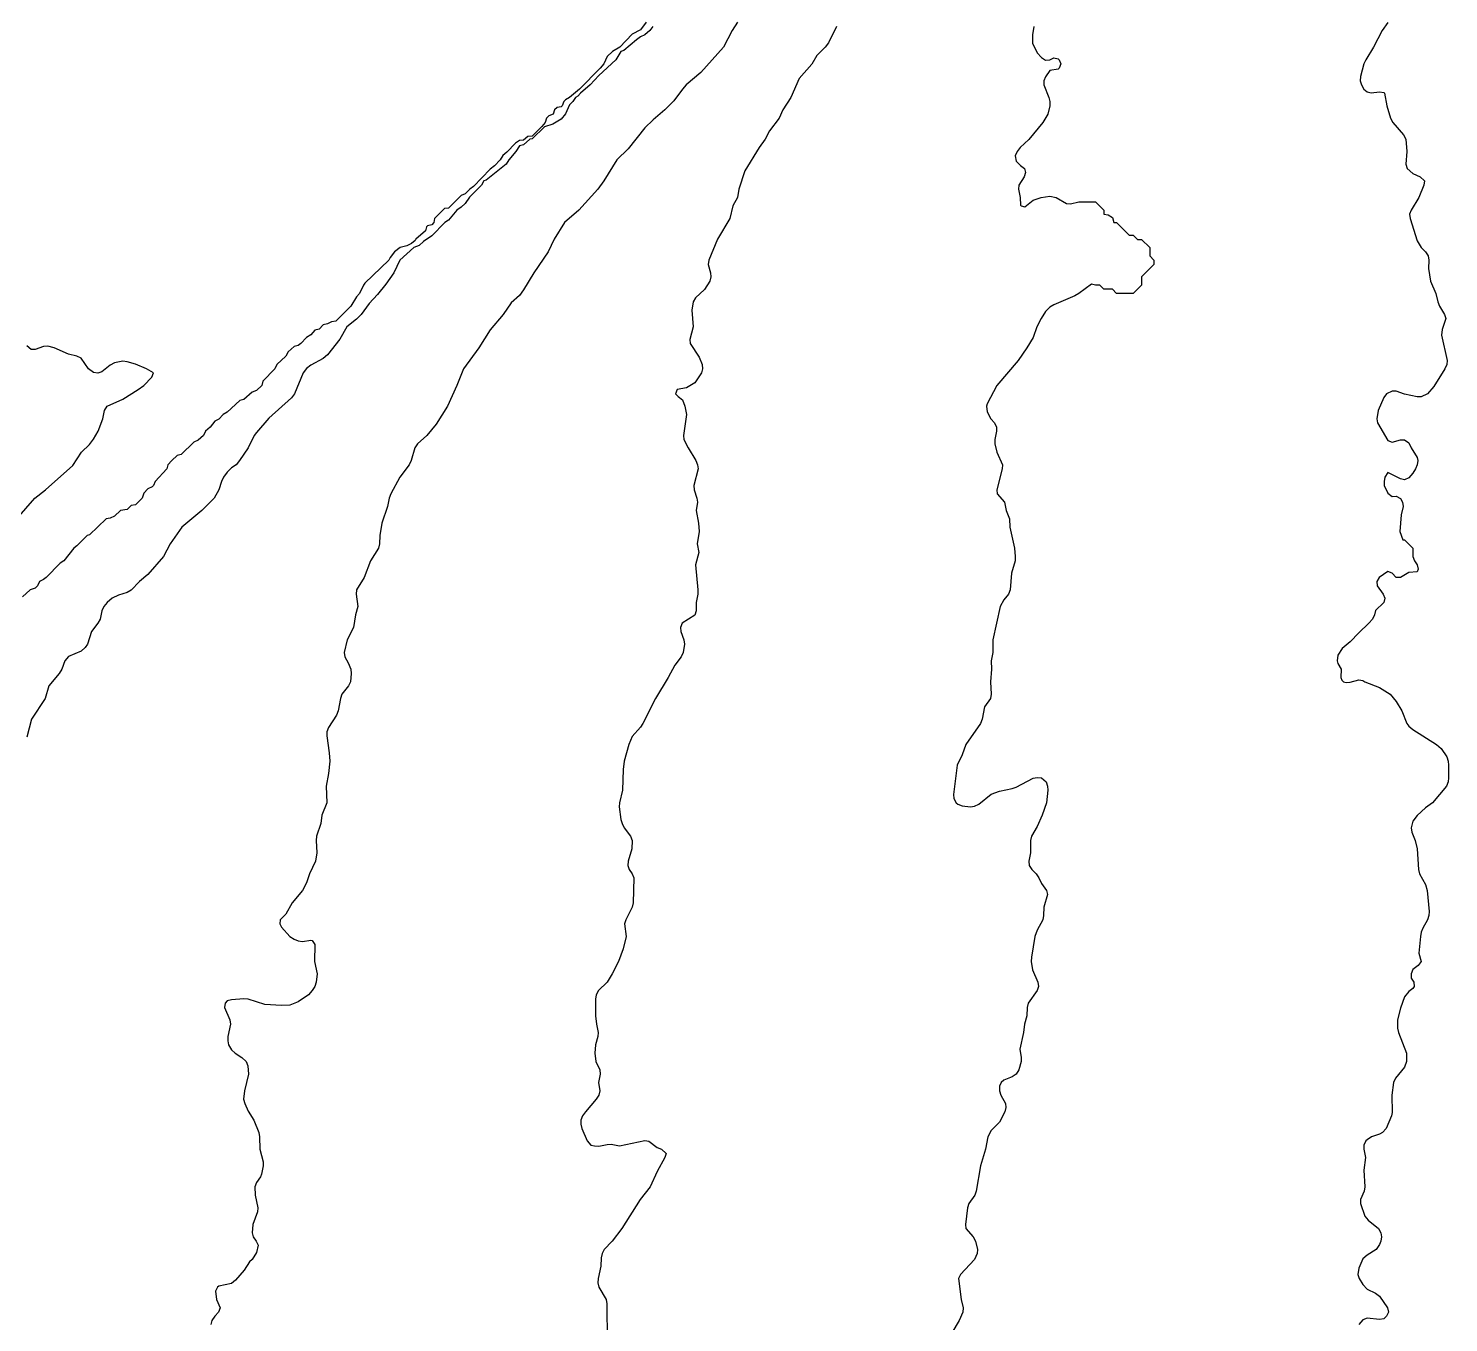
# Model space of a CAD drawing. Header units: metres. Extents: x 1651473 to 1651602, y 8211833 to 8211967.
# Drawn here: x 1651537.73 to 1651562.77, y 8211921.35 to 8211944.18 of the extents above; entities that cross this region are included whole.
import ezdxf

# ---------------------------------------------------------------- set-up
doc = ezdxf.new("R2010")
doc.units = ezdxf.units.M
doc.header["$MEASUREMENT"] = 0
doc.layers.add('Contour_Line_Minor', color=7, linetype='Continuous')

msp = doc.modelspace()

# ---------------------------------------------------------------- linework, layer by layer
at = {"layer": 'Contour_Line_Minor', "color": 36, "true_color": 0x804000}
for points in [[(1651548.622, 8211944.285, 154.5), (1651548.525, 8211944.152, 154.5), (1651548.377, 8211944.075, 154.5), (1651548.161, 8211943.843, 154.5), (1651548.032, 8211943.77, 154.5), (1651547.936, 8211943.678, 154.5), (1651547.878, 8211943.549, 154.5), (1651547.81, 8211943.475, 154.5), (1651547.448, 8211943.107, 154.5), (1651547.273, 8211942.957, 154.5), (1651547.2, 8211942.915, 154.5), (1651547.173, 8211942.886, 154.5), (1651547.145, 8211942.813, 154.5), (1651547.126, 8211942.795, 154.5), (1651547.052, 8211942.783, 154.5), (1651547.01, 8211942.739, 154.5), (1651546.986, 8211942.665, 154.5), (1651546.905, 8211942.633, 154.5), (1651546.868, 8211942.592, 154.5), (1651546.841, 8211942.518, 154.5), (1651546.785, 8211942.445, 154.5), (1651546.611, 8211942.277, 154.5), (1651546.537, 8211942.272, 154.5), (1651546.463, 8211942.204, 154.5), (1651546.39, 8211942.202, 154.5), (1651546.321, 8211942.15, 154.5), (1651546.169, 8211941.993, 154.5), (1651546.095, 8211941.937, 154.5), (1651546.047, 8211941.856, 154.5), (1651545.948, 8211941.752, 154.5), (1651545.875, 8211941.693, 154.5), (1651545.58, 8211941.388, 154.5), (1651545.513, 8211941.34, 154.5), (1651545.433, 8211941.257, 154.5), (1651545.359, 8211941.231, 154.5), (1651545.139, 8211941.007, 154.5), (1651545.065, 8211940.999, 154.5), (1651544.89, 8211940.825, 154.5), (1651544.879, 8211940.752, 154.5), (1651544.844, 8211940.715, 154.5), (1651544.77, 8211940.695, 154.5), (1651544.752, 8211940.678, 154.5), (1651544.73, 8211940.604, 154.5), (1651544.562, 8211940.457, 154.5), (1651544.55, 8211940.434, 154.5), (1651544.488, 8211940.384, 154.5), (1651544.402, 8211940.341, 154.5), (1651544.286, 8211940.31, 154.5), (1651544.186, 8211940.236, 154.5), (1651544.108, 8211940.137, 154.5), (1651544.086, 8211940.089, 154.5), (1651543.666, 8211939.683, 154.5), (1651543.637, 8211939.647, 154.5), (1651543.57, 8211939.5, 154.5), (1651543.519, 8211939.443, 154.5), (1651543.419, 8211939.279, 154.5), (1651543.151, 8211939.016, 154.5), (1651543.077, 8211939.002, 154.5), (1651543.004, 8211938.967, 154.5), (1651542.93, 8211938.949, 154.5), (1651542.857, 8211938.875, 154.5), (1651542.783, 8211938.854, 154.5), (1651542.709, 8211938.773, 154.5), (1651542.636, 8211938.724, 154.5), (1651542.536, 8211938.617, 154.5), (1651542.489, 8211938.582, 154.5), (1651542.415, 8211938.569, 154.5), (1651542.313, 8211938.47, 154.5), (1651542.268, 8211938.396, 154.5), (1651542.111, 8211938.249, 154.5), (1651542.075, 8211938.175, 154.5), (1651541.863, 8211937.954, 154.5), (1651541.849, 8211937.881, 154.5), (1651541.753, 8211937.788, 154.5), (1651541.679, 8211937.759, 154.5), (1651541.532, 8211937.634, 154.5), (1651541.458, 8211937.613, 154.5), (1651541.237, 8211937.41, 154.5), (1651541.168, 8211937.366, 154.5), (1651541.09, 8211937.286, 154.5), (1651541.016, 8211937.247, 154.5), (1651540.938, 8211937.145, 154.5), (1651540.854, 8211937.071, 154.5), (1651540.818, 8211936.998, 154.5), (1651540.722, 8211936.913, 154.5), (1651540.648, 8211936.881, 154.5), (1651540.428, 8211936.661, 154.5), (1651540.354, 8211936.646, 154.5), (1651540.263, 8211936.556, 154.5), (1651540.192, 8211936.482, 154.5), (1651540.171, 8211936.409, 154.5), (1651539.968, 8211936.188, 154.5), (1651539.936, 8211936.114, 154.5), (1651539.912, 8211936.09, 154.5), (1651539.839, 8211936.057, 154.5), (1651539.765, 8211935.982, 154.5), (1651539.735, 8211935.893, 154.5), (1651539.618, 8211935.774, 154.5), (1651539.544, 8211935.764, 154.5), (1651539.471, 8211935.692, 154.5), (1651539.356, 8211935.673, 154.5), (1651539.25, 8211935.572, 154.5), (1651539.176, 8211935.541, 154.5), (1651539.103, 8211935.527, 154.5), (1651538.808, 8211935.248, 154.5), (1651538.767, 8211935.231, 154.5), (1651538.587, 8211935.053, 154.5), (1651538.53, 8211935.01, 154.5), (1651538.357, 8211934.789, 154.5), (1651538.293, 8211934.743, 154.5), (1651538.044, 8211934.495, 154.5), (1651537.998, 8211934.457, 154.5), (1651537.925, 8211934.425, 154.5), (1651537.891, 8211934.348, 154.5), (1651537.851, 8211934.307, 154.5), (1651537.763, 8211934.274, 154.5), (1651537.63, 8211934.15, 154.5)], [(1651548.743, 8211944.211, 154), (1651548.687, 8211944.138, 154), (1651548.598, 8211944.06, 154), (1651548.525, 8211944.027, 154), (1651548.451, 8211943.972, 154), (1651548.23, 8211943.785, 154), (1651548.179, 8211943.77, 154), (1651548.088, 8211943.622, 154), (1651547.788, 8211943.344, 154), (1651547.634, 8211943.181, 154), (1651547.464, 8211943.033, 154), (1651547.42, 8211942.979, 154), (1651547.375, 8211942.96, 154), (1651547.331, 8211942.886, 154), (1651547.273, 8211942.831, 154), (1651547.2, 8211942.667, 154), (1651547.126, 8211942.573, 154), (1651546.979, 8211942.486, 154), (1651546.832, 8211942.438, 154), (1651546.611, 8211942.231, 154), (1651546.572, 8211942.224, 154), (1651546.463, 8211942.124, 154), (1651546.39, 8211942.103, 154), (1651546.327, 8211942.003, 154), (1651546.202, 8211941.856, 154), (1651546.155, 8211941.782, 154), (1651545.801, 8211941.501, 154), (1651545.76, 8211941.488, 154), (1651545.719, 8211941.414, 154), (1651545.507, 8211941.201, 154), (1651545.433, 8211941.089, 154), (1651545.359, 8211941.021, 154), (1651545.286, 8211940.973, 154), (1651545.139, 8211940.796, 154), (1651545.072, 8211940.752, 154), (1651544.844, 8211940.521, 154), (1651544.697, 8211940.416, 154), (1651544.623, 8211940.346, 154), (1651544.529, 8211940.31, 154), (1651544.281, 8211940.089, 154), (1651544.175, 8211939.868, 154), (1651544.034, 8211939.663, 154), (1651543.887, 8211939.481, 154), (1651543.74, 8211939.324, 154), (1651543.598, 8211939.132, 154), (1651543.519, 8211939.051, 154), (1651543.348, 8211938.911, 154), (1651543.225, 8211938.696, 154), (1651543.004, 8211938.422, 154), (1651542.93, 8211938.354, 154), (1651542.709, 8211938.235, 154), (1651542.636, 8211938.177, 154), (1651542.574, 8211938.102, 154), (1651542.422, 8211937.734, 154), (1651542.372, 8211937.66, 154), (1651541.973, 8211937.302, 154), (1651541.753, 8211937.05, 154), (1651541.713, 8211936.998, 154), (1651541.605, 8211936.781, 154), (1651541.455, 8211936.556, 154), (1651541.392, 8211936.482, 154), (1651541.311, 8211936.424, 154), (1651541.237, 8211936.351, 154), (1651541.171, 8211936.261, 154), (1651541.135, 8211936.188, 154), (1651541.088, 8211936.041, 154), (1651541.005, 8211935.893, 154), (1651540.789, 8211935.673, 154), (1651540.437, 8211935.378, 154), (1651540.23, 8211935.084, 154), (1651540.111, 8211934.863, 154), (1651539.839, 8211934.543, 154), (1651539.691, 8211934.423, 154), (1651539.544, 8211934.27, 154), (1651539.471, 8211934.23, 154), (1651539.323, 8211934.182, 154), (1651539.208, 8211934.127, 154), (1651539.121, 8211934.053, 154), (1651539.064, 8211933.98, 154), (1651539.027, 8211933.906, 154), (1651538.997, 8211933.759, 154), (1651538.958, 8211933.685, 154), (1651538.845, 8211933.538, 154), (1651538.773, 8211933.317, 154), (1651538.735, 8211933.257, 154), (1651538.661, 8211933.195, 154), (1651538.44, 8211933.097, 154), (1651538.375, 8211933.023, 154), (1651538.319, 8211932.875, 154), (1651538.277, 8211932.802, 154), (1651538.09, 8211932.581, 154), (1651538.028, 8211932.36, 154), (1651537.789, 8211931.992, 154), (1651537.704, 8211931.679, 154)], [(1651550.236, 8211944.285, 153.5), (1651550.139, 8211944.138, 153.5), (1651549.986, 8211943.843, 153.5), (1651549.588, 8211943.401, 153.5), (1651549.329, 8211943.181, 153.5), (1651549.262, 8211943.107, 153.5), (1651549.113, 8211942.901, 153.5), (1651548.952, 8211942.739, 153.5), (1651548.745, 8211942.566, 153.5), (1651548.598, 8211942.422, 153.5), (1651548.304, 8211942.055, 153.5), (1651548.109, 8211941.856, 153.5), (1651547.877, 8211941.488, 153.5), (1651547.769, 8211941.34, 153.5), (1651547.437, 8211940.972, 153.5), (1651547.181, 8211940.752, 153.5), (1651547.002, 8211940.457, 153.5), (1651546.896, 8211940.236, 153.5), (1651546.645, 8211939.868, 153.5), (1651546.463, 8211939.564, 153.5), (1651546.39, 8211939.466, 153.5), (1651546.243, 8211939.337, 153.5), (1651546.103, 8211939.132, 153.5), (1651545.875, 8211938.858, 153.5), (1651545.673, 8211938.543, 153.5), (1651545.403, 8211938.175, 153.5), (1651545.286, 8211937.878, 153.5), (1651545.122, 8211937.513, 153.5), (1651544.918, 8211937.195, 153.5), (1651544.755, 8211936.998, 153.5), (1651544.59, 8211936.85, 153.5), (1651544.545, 8211936.777, 153.5), (1651544.478, 8211936.556, 153.5), (1651544.443, 8211936.482, 153.5), (1651544.283, 8211936.261, 153.5), (1651544.121, 8211935.967, 153.5), (1651544.093, 8211935.893, 153.5), (1651544.065, 8211935.746, 153.5), (1651543.962, 8211935.452, 153.5), (1651543.925, 8211935.231, 153.5), (1651543.922, 8211935.084, 153.5), (1651543.905, 8211935.01, 153.5), (1651543.761, 8211934.789, 153.5), (1651543.651, 8211934.495, 153.5), (1651543.517, 8211934.274, 153.5), (1651543.508, 8211934.2, 153.5), (1651543.542, 8211933.98, 153.5), (1651543.5, 8211933.832, 153.5), (1651543.464, 8211933.612, 153.5), (1651543.352, 8211933.391, 153.5), (1651543.298, 8211933.17, 153.5), (1651543.311, 8211933.096, 153.5), (1651543.372, 8211932.987, 153.5), (1651543.414, 8211932.875, 153.5), (1651543.424, 8211932.802, 153.5), (1651543.409, 8211932.655, 153.5), (1651543.377, 8211932.581, 153.5), (1651543.256, 8211932.434, 153.5), (1651543.232, 8211932.36, 153.5), (1651543.196, 8211932.139, 153.5), (1651543.163, 8211932.066, 153.5), (1651543.02, 8211931.845, 153.5), (1651542.996, 8211931.771, 153.5), (1651542.991, 8211931.698, 153.5), (1651543.036, 8211931.403, 153.5), (1651543.045, 8211931.256, 153.5), (1651543.023, 8211931.035, 153.5), (1651542.98, 8211930.814, 153.5), (1651542.994, 8211930.52, 153.5), (1651542.906, 8211930.299, 153.5), (1651542.886, 8211930.152, 153.5), (1651542.814, 8211929.931, 153.5), (1651542.808, 8211929.857, 153.5), (1651542.819, 8211929.637, 153.5), (1651542.794, 8211929.489, 153.5), (1651542.689, 8211929.269, 153.5), (1651542.636, 8211929.109, 153.5), (1651542.566, 8211928.974, 153.5), (1651542.385, 8211928.753, 153.5), (1651542.268, 8211928.554, 153.5), (1651542.172, 8211928.459, 153.5), (1651542.163, 8211928.385, 153.5), (1651542.194, 8211928.324, 153.5), (1651542.341, 8211928.162, 153.5), (1651542.415, 8211928.115, 153.5), (1651542.489, 8211928.085, 153.5), (1651542.562, 8211928.075, 153.5), (1651542.709, 8211928.097, 153.5), (1651542.733, 8211928.091, 153.5), (1651542.783, 8211928.019, 153.5), (1651542.778, 8211927.723, 153.5), (1651542.82, 8211927.502, 153.5), (1651542.805, 8211927.355, 153.5), (1651542.779, 8211927.281, 153.5), (1651542.734, 8211927.208, 153.5), (1651542.669, 8211927.134, 153.5), (1651542.489, 8211927.012, 153.5), (1651542.341, 8211926.952, 153.5), (1651542.194, 8211926.944, 153.5), (1651541.9, 8211926.965, 153.5), (1651541.605, 8211927.057, 153.5), (1651541.532, 8211927.065, 153.5), (1651541.311, 8211927.046, 153.5), (1651541.237, 8211927.028, 153.5), (1651541.199, 8211926.987, 153.5), (1651541.19, 8211926.913, 153.5), (1651541.286, 8211926.692, 153.5), (1651541.294, 8211926.619, 153.5), (1651541.249, 8211926.398, 153.5), (1651541.246, 8211926.324, 153.5), (1651541.259, 8211926.251, 153.5), (1651541.311, 8211926.166, 153.5), (1651541.379, 8211926.103, 153.5), (1651541.496, 8211926.03, 153.5), (1651541.574, 8211925.956, 153.5), (1651541.603, 8211925.883, 153.5), (1651541.611, 8211925.735, 153.5), (1651541.54, 8211925.441, 153.5), (1651541.527, 8211925.294, 153.5), (1651541.546, 8211925.22, 153.5), (1651541.605, 8211925.081, 153.5), (1651541.709, 8211924.926, 153.5), (1651541.794, 8211924.705, 153.5), (1651541.807, 8211924.631, 153.5), (1651541.814, 8211924.41, 153.5), (1651541.868, 8211924.19, 153.5), (1651541.868, 8211924.116, 153.5), (1651541.843, 8211923.969, 153.5), (1651541.826, 8211923.923, 153.5), (1651541.755, 8211923.822, 153.5), (1651541.721, 8211923.748, 153.5), (1651541.727, 8211923.601, 153.5), (1651541.776, 8211923.38, 153.5), (1651541.768, 8211923.306, 153.5), (1651541.69, 8211923.085, 153.5), (1651541.678, 8211922.938, 153.5), (1651541.697, 8211922.865, 153.5), (1651541.748, 8211922.791, 153.5), (1651541.78, 8211922.717, 153.5), (1651541.753, 8211922.592, 153.5), (1651541.679, 8211922.468, 153.5), (1651541.63, 8211922.423, 153.5), (1651541.534, 8211922.276, 153.5), (1651541.384, 8211922.103, 153.5), (1651541.311, 8211922.046, 153.5), (1651541.09, 8211921.996, 153.5), (1651541.066, 8211921.981, 153.5), (1651541.03, 8211921.908, 153.5), (1651541.05, 8211921.761, 153.5), (1651541.114, 8211921.613, 153.5), (1651541.086, 8211921.54, 153.5), (1651541.016, 8211921.466, 153.5), (1651540.966, 8211921.392, 153.5), (1651540.947, 8211921.319, 153.5)], [(1651551.979, 8211944.211, 153), (1651551.837, 8211943.919, 153), (1651551.782, 8211943.843, 153), (1651551.632, 8211943.696, 153), (1651551.542, 8211943.544, 153), (1651551.322, 8211943.294, 153), (1651551.175, 8211942.96, 153), (1651551.032, 8211942.739, 153), (1651550.967, 8211942.592, 153), (1651550.797, 8211942.371, 153), (1651550.721, 8211942.224, 153), (1651550.616, 8211942.077, 153), (1651550.365, 8211941.664, 153), (1651550.256, 8211941.34, 153), (1651550.232, 8211941.193, 153), (1651550.153, 8211941.046, 153), (1651550.098, 8211940.825, 153), (1651549.882, 8211940.457, 153), (1651549.728, 8211940.089, 153), (1651549.714, 8211940.015, 153), (1651549.757, 8211939.868, 153), (1651549.765, 8211939.795, 153), (1651549.743, 8211939.721, 153), (1651549.651, 8211939.574, 153), (1651549.495, 8211939.427, 153), (1651549.454, 8211939.353, 153), (1651549.43, 8211939.206, 153), (1651549.453, 8211938.911, 153), (1651549.396, 8211938.691, 153), (1651549.398, 8211938.617, 153), (1651549.555, 8211938.379, 153), (1651549.608, 8211938.249, 153), (1651549.617, 8211938.175, 153), (1651549.597, 8211938.102, 153), (1651549.481, 8211937.928, 153), (1651549.334, 8211937.838, 153), (1651549.167, 8211937.807, 153), (1651549.138, 8211937.734, 153), (1651549.187, 8211937.682, 153), (1651549.261, 8211937.628, 153), (1651549.304, 8211937.513, 153), (1651549.336, 8211937.366, 153), (1651549.28, 8211936.998, 153), (1651549.289, 8211936.924, 153), (1651549.363, 8211936.777, 153), (1651549.499, 8211936.556, 153), (1651549.53, 8211936.482, 153), (1651549.538, 8211936.409, 153), (1651549.461, 8211936.114, 153), (1651549.467, 8211936.041, 153), (1651549.519, 8211935.893, 153), (1651549.527, 8211935.82, 153), (1651549.504, 8211935.673, 153), (1651549.547, 8211935.452, 153), (1651549.557, 8211935.305, 153), (1651549.523, 8211935.084, 153), (1651549.55, 8211934.936, 153), (1651549.494, 8211934.716, 153), (1651549.537, 8211934.274, 153), (1651549.534, 8211934.2, 153), (1651549.506, 8211934.053, 153), (1651549.504, 8211933.906, 153), (1651549.481, 8211933.828, 153), (1651549.259, 8211933.685, 153), (1651549.229, 8211933.612, 153), (1651549.235, 8211933.538, 153), (1651549.287, 8211933.391, 153), (1651549.297, 8211933.317, 153), (1651549.276, 8211933.17, 153), (1651549.238, 8211933.096, 153), (1651549.13, 8211932.949, 153), (1651549.011, 8211932.728, 153), (1651548.787, 8211932.36, 153), (1651548.564, 8211931.919, 153), (1651548.525, 8211931.855, 153), (1651548.377, 8211931.69, 153), (1651548.318, 8211931.55, 153), (1651548.237, 8211931.256, 153), (1651548.217, 8211931.109, 153), (1651548.205, 8211930.741, 153), (1651548.151, 8211930.52, 153), (1651548.146, 8211930.446, 153), (1651548.176, 8211930.226, 153), (1651548.201, 8211930.152, 153), (1651548.237, 8211930.078, 153), (1651548.345, 8211929.931, 153), (1651548.379, 8211929.857, 153), (1651548.372, 8211929.71, 153), (1651548.308, 8211929.489, 153), (1651548.299, 8211929.416, 153), (1651548.323, 8211929.342, 153), (1651548.379, 8211929.269, 153), (1651548.406, 8211929.195, 153), (1651548.395, 8211928.753, 153), (1651548.376, 8211928.68, 153), (1651548.266, 8211928.459, 153), (1651548.244, 8211928.385, 153), (1651548.269, 8211928.164, 153), (1651548.218, 8211927.944, 153), (1651548.138, 8211927.723, 153), (1651548.026, 8211927.502, 153), (1651547.936, 8211927.355, 153), (1651547.785, 8211927.208, 153), (1651547.744, 8211927.134, 153), (1651547.729, 8211927.06, 153), (1651547.73, 8211926.766, 153), (1651547.745, 8211926.619, 153), (1651547.778, 8211926.471, 153), (1651547.77, 8211926.398, 153), (1651547.729, 8211926.251, 153), (1651547.716, 8211926.103, 153), (1651547.737, 8211925.956, 153), (1651547.807, 8211925.809, 153), (1651547.814, 8211925.735, 153), (1651547.785, 8211925.588, 153), (1651547.805, 8211925.441, 153), (1651547.788, 8211925.367, 153), (1651547.741, 8211925.294, 153), (1651547.551, 8211925.073, 153), (1651547.499, 8211924.999, 153), (1651547.474, 8211924.926, 153), (1651547.473, 8211924.852, 153), (1651547.489, 8211924.778, 153), (1651547.582, 8211924.558, 153), (1651547.646, 8211924.484, 153), (1651547.715, 8211924.468, 153), (1651547.788, 8211924.467, 153), (1651547.936, 8211924.496, 153), (1651548.009, 8211924.499, 153), (1651548.156, 8211924.471, 153), (1651548.598, 8211924.565, 153), (1651548.672, 8211924.555, 153), (1651548.819, 8211924.444, 153), (1651548.893, 8211924.41, 153), (1651548.975, 8211924.337, 153), (1651548.953, 8211924.263, 153), (1651548.819, 8211924.019, 153), (1651548.691, 8211923.748, 153), (1651548.518, 8211923.527, 153), (1651548.196, 8211923.012, 153), (1651548.021, 8211922.791, 153), (1651547.883, 8211922.644, 153), (1651547.846, 8211922.57, 153), (1651547.831, 8211922.497, 153), (1651547.822, 8211922.349, 153), (1651547.777, 8211922.129, 153), (1651547.772, 8211922.055, 153), (1651547.791, 8211921.981, 153), (1651547.916, 8211921.761, 153), (1651547.929, 8211921.687, 153), (1651547.937, 8211921.024, 153)], [(1651555.457, 8211944.211, 152.5), (1651555.434, 8211944.064, 152.5), (1651555.436, 8211943.917, 152.5), (1651555.517, 8211943.745, 152.5), (1651555.591, 8211943.662, 152.5), (1651555.665, 8211943.615, 152.5), (1651555.738, 8211943.623, 152.5), (1651555.812, 8211943.658, 152.5), (1651555.885, 8211943.642, 152.5), (1651555.905, 8211943.622, 152.5), (1651555.935, 8211943.549, 152.5), (1651555.905, 8211943.475, 152.5), (1651555.885, 8211943.456, 152.5), (1651555.738, 8211943.436, 152.5), (1651555.665, 8211943.323, 152.5), (1651555.636, 8211943.254, 152.5), (1651555.634, 8211943.181, 152.5), (1651555.725, 8211942.96, 152.5), (1651555.739, 8211942.886, 152.5), (1651555.739, 8211942.813, 152.5), (1651555.702, 8211942.665, 152.5), (1651555.616, 8211942.518, 152.5), (1651555.37, 8211942.215, 152.5), (1651555.218, 8211942.077, 152.5), (1651555.162, 8211942.003, 152.5), (1651555.131, 8211941.929, 152.5), (1651555.149, 8211941.837, 152.5), (1651555.223, 8211941.76, 152.5), (1651555.295, 8211941.708, 152.5), (1651555.309, 8211941.635, 152.5), (1651555.29, 8211941.561, 152.5), (1651555.194, 8211941.414, 152.5), (1651555.186, 8211941.34, 152.5), (1651555.215, 8211941.193, 152.5), (1651555.223, 8211941.058, 152.5), (1651555.232, 8211941.046, 152.5), (1651555.297, 8211941.027, 152.5), (1651555.444, 8211941.146, 152.5), (1651555.586, 8211941.193, 152.5), (1651555.738, 8211941.219, 152.5), (1651555.849, 8211941.193, 152.5), (1651556.033, 8211941.087, 152.5), (1651556.106, 8211941.083, 152.5), (1651556.253, 8211941.12, 152.5), (1651556.548, 8211941.119, 152.5), (1651556.695, 8211940.972, 152.5), (1651556.695, 8211940.899, 152.5), (1651556.769, 8211940.887, 152.5), (1651556.842, 8211940.842, 152.5), (1651556.87, 8211940.752, 152.5), (1651556.916, 8211940.751, 152.5), (1651557.137, 8211940.529, 152.5), (1651557.21, 8211940.529, 152.5), (1651557.284, 8211940.455, 152.5), (1651557.358, 8211940.455, 152.5), (1651557.502, 8211940.31, 152.5), (1651557.502, 8211940.163, 152.5), (1651557.576, 8211940.089, 152.5), (1651557.575, 8211940.015, 152.5), (1651557.355, 8211939.795, 152.5), (1651557.354, 8211939.647, 152.5), (1651557.21, 8211939.503, 152.5), (1651556.916, 8211939.503, 152.5), (1651556.842, 8211939.575, 152.5), (1651556.695, 8211939.575, 152.5), (1651556.621, 8211939.648, 152.5), (1651556.548, 8211939.648, 152.5), (1651556.474, 8211939.668, 152.5), (1651556.253, 8211939.499, 152.5), (1651556.18, 8211939.458, 152.5), (1651555.812, 8211939.304, 152.5), (1651555.738, 8211939.261, 152.5), (1651555.665, 8211939.182, 152.5), (1651555.586, 8211939.059, 152.5), (1651555.512, 8211938.911, 152.5), (1651555.444, 8211938.724, 152.5), (1651555.337, 8211938.543, 152.5), (1651555.179, 8211938.322, 152.5), (1651554.807, 8211937.881, 152.5), (1651554.634, 8211937.558, 152.5), (1651554.624, 8211937.513, 152.5), (1651554.634, 8211937.417, 152.5), (1651554.702, 8211937.292, 152.5), (1651554.766, 8211937.218, 152.5), (1651554.798, 8211937.145, 152.5), (1651554.8, 8211937.071, 152.5), (1651554.772, 8211936.924, 152.5), (1651554.77, 8211936.85, 152.5), (1651554.804, 8211936.703, 152.5), (1651554.906, 8211936.482, 152.5), (1651554.9, 8211936.409, 152.5), (1651554.803, 8211936.041, 152.5), (1651554.812, 8211935.967, 152.5), (1651554.941, 8211935.82, 152.5), (1651554.968, 8211935.673, 152.5), (1651555.029, 8211935.525, 152.5), (1651555.035, 8211935.378, 152.5), (1651555.117, 8211935.01, 152.5), (1651555.131, 8211934.863, 152.5), (1651555.126, 8211934.789, 152.5), (1651555.063, 8211934.568, 152.5), (1651555.039, 8211934.274, 152.5), (1651555.014, 8211934.2, 152.5), (1651554.928, 8211934.1, 152.5), (1651554.863, 8211933.98, 152.5), (1651554.733, 8211933.391, 152.5), (1651554.735, 8211933.17, 152.5), (1651554.704, 8211933.023, 152.5), (1651554.714, 8211932.875, 152.5), (1651554.695, 8211932.655, 152.5), (1651554.707, 8211932.434, 152.5), (1651554.693, 8211932.36, 152.5), (1651554.587, 8211932.213, 152.5), (1651554.547, 8211931.992, 152.5), (1651554.517, 8211931.919, 152.5), (1651554.262, 8211931.55, 152.5), (1651554.192, 8211931.368, 152.5), (1651554.104, 8211931.182, 152.5), (1651554.039, 8211930.667, 152.5), (1651554.047, 8211930.594, 152.5), (1651554.091, 8211930.52, 152.5), (1651554.119, 8211930.497, 152.5), (1651554.192, 8211930.465, 152.5), (1651554.34, 8211930.448, 152.5), (1651554.413, 8211930.462, 152.5), (1651554.487, 8211930.493, 152.5), (1651554.708, 8211930.67, 152.5), (1651554.855, 8211930.726, 152.5), (1651555.076, 8211930.77, 152.5), (1651555.149, 8211930.795, 152.5), (1651555.444, 8211930.956, 152.5), (1651555.517, 8211930.969, 152.5), (1651555.591, 8211930.958, 152.5), (1651555.674, 8211930.888, 152.5), (1651555.698, 8211930.814, 152.5), (1651555.703, 8211930.741, 152.5), (1651555.684, 8211930.52, 152.5), (1651555.607, 8211930.299, 152.5), (1651555.517, 8211930.1, 152.5), (1651555.418, 8211929.931, 152.5), (1651555.399, 8211929.857, 152.5), (1651555.4, 8211929.637, 152.5), (1651555.37, 8211929.489, 152.5), (1651555.376, 8211929.416, 152.5), (1651555.42, 8211929.342, 152.5), (1651555.497, 8211929.269, 152.5), (1651555.545, 8211929.195, 152.5), (1651555.591, 8211929.098, 152.5), (1651555.681, 8211928.974, 152.5), (1651555.698, 8211928.901, 152.5), (1651555.634, 8211928.68, 152.5), (1651555.629, 8211928.533, 152.5), (1651555.614, 8211928.459, 152.5), (1651555.517, 8211928.275, 152.5), (1651555.475, 8211928.164, 152.5), (1651555.414, 8211927.796, 152.5), (1651555.409, 8211927.723, 152.5), (1651555.433, 8211927.576, 152.5), (1651555.527, 8211927.355, 152.5), (1651555.538, 8211927.281, 152.5), (1651555.514, 8211927.208, 152.5), (1651555.36, 8211926.987, 152.5), (1651555.343, 8211926.913, 152.5), (1651555.336, 8211926.766, 152.5), (1651555.295, 8211926.619, 152.5), (1651555.276, 8211926.471, 152.5), (1651555.211, 8211926.177, 152.5), (1651555.233, 8211926.03, 152.5), (1651555.232, 8211925.956, 152.5), (1651555.196, 8211925.809, 152.5), (1651555.149, 8211925.733, 152.5), (1651555.076, 8211925.685, 152.5), (1651554.928, 8211925.626, 152.5), (1651554.885, 8211925.588, 152.5), (1651554.855, 8211925.521, 152.5), (1651554.854, 8211925.441, 152.5), (1651554.879, 8211925.367, 152.5), (1651554.956, 8211925.22, 152.5), (1651554.966, 8211925.147, 152.5), (1651554.944, 8211925.073, 152.5), (1651554.855, 8211924.888, 152.5), (1651554.708, 8211924.741, 152.5), (1651554.648, 8211924.631, 152.5), (1651554.607, 8211924.41, 152.5), (1651554.519, 8211924.116, 152.5), (1651554.44, 8211923.674, 152.5), (1651554.415, 8211923.601, 152.5), (1651554.314, 8211923.454, 152.5), (1651554.289, 8211923.38, 152.5), (1651554.253, 8211923.085, 152.5), (1651554.261, 8211923.012, 152.5), (1651554.391, 8211922.865, 152.5), (1651554.431, 8211922.791, 152.5), (1651554.467, 8211922.644, 152.5), (1651554.458, 8211922.57, 152.5), (1651554.413, 8211922.468, 152.5), (1651554.163, 8211922.202, 152.5), (1651554.131, 8211922.129, 152.5), (1651554.175, 8211921.761, 152.5), (1651554.212, 8211921.613, 152.5), (1651554.205, 8211921.54, 152.5), (1651554.142, 8211921.392, 152.5), (1651554.015, 8211921.172, 152.5)], [(1651561.7, 8211944.283, 152), (1651561.598, 8211944.138, 152), (1651561.448, 8211943.843, 152), (1651561.312, 8211943.622, 152), (1651561.278, 8211943.549, 152), (1651561.218, 8211943.328, 152), (1651561.211, 8211943.254, 152), (1651561.233, 8211943.181, 152), (1651561.276, 8211943.107, 152), (1651561.332, 8211943.056, 152), (1651561.406, 8211943.039, 152), (1651561.553, 8211943.06, 152), (1651561.627, 8211943.047, 152), (1651561.642, 8211943.033, 152), (1651561.68, 8211942.813, 152), (1651561.748, 8211942.592, 152), (1651561.788, 8211942.518, 152), (1651561.976, 8211942.297, 152), (1651562.016, 8211942.224, 152), (1651562.037, 8211942.003, 152), (1651562.016, 8211941.782, 152), (1651562.042, 8211941.708, 152), (1651562.142, 8211941.615, 152), (1651562.27, 8211941.561, 152), (1651562.346, 8211941.488, 152), (1651562.334, 8211941.414, 152), (1651562.247, 8211941.193, 152), (1651562.108, 8211940.972, 152), (1651562.082, 8211940.899, 152), (1651562.094, 8211940.825, 152), (1651562.216, 8211940.43, 152), (1651562.287, 8211940.31, 152), (1651562.363, 8211940.237, 152), (1651562.409, 8211940.163, 152), (1651562.42, 8211940.089, 152), (1651562.416, 8211939.942, 152), (1651562.449, 8211939.721, 152), (1651562.544, 8211939.5, 152), (1651562.578, 8211939.353, 152), (1651562.608, 8211939.279, 152), (1651562.701, 8211939.132, 152), (1651562.72, 8211939.059, 152), (1651562.657, 8211938.867, 152), (1651562.646, 8211938.764, 152), (1651562.745, 8211938.322, 152), (1651562.738, 8211938.249, 152), (1651562.707, 8211938.175, 152), (1651562.51, 8211937.861, 152), (1651562.4, 8211937.734, 152), (1651562.289, 8211937.681, 152), (1651562.216, 8211937.677, 152), (1651561.995, 8211937.726, 152), (1651561.848, 8211937.78, 152), (1651561.774, 8211937.78, 152), (1651561.674, 8211937.734, 152), (1651561.627, 8211937.67, 152), (1651561.531, 8211937.439, 152), (1651561.505, 8211937.292, 152), (1651561.519, 8211937.218, 152), (1651561.7, 8211936.906, 152), (1651561.774, 8211936.877, 152), (1651561.921, 8211936.92, 152), (1651561.995, 8211936.92, 152), (1651562.069, 8211936.866, 152), (1651562.11, 8211936.777, 152), (1651562.216, 8211936.611, 152), (1651562.227, 8211936.556, 152), (1651562.216, 8211936.482, 152), (1651562.188, 8211936.409, 152), (1651562.142, 8211936.334, 152), (1651562.069, 8211936.25, 152), (1651561.995, 8211936.215, 152), (1651561.921, 8211936.233, 152), (1651561.7, 8211936.343, 152), (1651561.644, 8211936.261, 152), (1651561.632, 8211936.188, 152), (1651561.636, 8211936.114, 152), (1651561.7, 8211935.981, 152), (1651561.774, 8211935.919, 152), (1651561.848, 8211935.925, 152), (1651561.921, 8211935.887, 152), (1651561.96, 8211935.82, 152), (1651561.968, 8211935.746, 152), (1651561.936, 8211935.599, 152), (1651561.908, 8211935.305, 152), (1651561.963, 8211935.157, 152), (1651561.995, 8211935.157, 152), (1651562.142, 8211935.01, 152), (1651562.142, 8211934.866, 152), (1651562.172, 8211934.789, 152), (1651562.219, 8211934.716, 152), (1651562.235, 8211934.642, 152), (1651562.216, 8211934.591, 152), (1651562.069, 8211934.58, 152), (1651561.921, 8211934.495, 152), (1651561.848, 8211934.495, 152), (1651561.774, 8211934.569, 152), (1651561.7, 8211934.599, 152), (1651561.549, 8211934.495, 152), (1651561.508, 8211934.421, 152), (1651561.514, 8211934.348, 152), (1651561.618, 8211934.2, 152), (1651561.649, 8211934.127, 152), (1651561.627, 8211934.053, 152), (1651561.48, 8211933.91, 152), (1651561.463, 8211933.832, 152), (1651561.429, 8211933.759, 152), (1651561.367, 8211933.685, 152), (1651561.185, 8211933.519, 152), (1651561.038, 8211933.361, 152), (1651560.893, 8211933.243, 152), (1651560.817, 8211933.126, 152), (1651560.805, 8211933.023, 152), (1651560.817, 8211932.977, 152), (1651560.876, 8211932.875, 152), (1651560.868, 8211932.728, 152), (1651560.891, 8211932.68, 152), (1651560.92, 8211932.655, 152), (1651560.964, 8211932.642, 152), (1651561.038, 8211932.647, 152), (1651561.185, 8211932.691, 152), (1651561.259, 8211932.677, 152), (1651561.291, 8211932.655, 152), (1651561.553, 8211932.556, 152), (1651561.74, 8211932.434, 152), (1651561.848, 8211932.309, 152), (1651561.948, 8211932.139, 152), (1651562.033, 8211931.919, 152), (1651562.069, 8211931.874, 152), (1651562.142, 8211931.814, 152), (1651562.558, 8211931.55, 152), (1651562.641, 8211931.477, 152), (1651562.738, 8211931.33, 152), (1651562.762, 8211931.256, 152), (1651562.77, 8211931.182, 152), (1651562.769, 8211930.962, 152), (1651562.76, 8211930.888, 152), (1651562.731, 8211930.813, 152), (1651562.488, 8211930.52, 152), (1651562.363, 8211930.431, 152), (1651562.216, 8211930.297, 152), (1651562.142, 8211930.194, 152), (1651562.113, 8211930.078, 152), (1651562.124, 8211930.005, 152), (1651562.183, 8211929.857, 152), (1651562.218, 8211929.71, 152), (1651562.239, 8211929.342, 152), (1651562.256, 8211929.269, 152), (1651562.363, 8211929.081, 152), (1651562.394, 8211928.974, 152), (1651562.428, 8211928.606, 152), (1651562.423, 8211928.533, 152), (1651562.4, 8211928.459, 152), (1651562.317, 8211928.312, 152), (1651562.287, 8211928.238, 152), (1651562.274, 8211928.164, 152), (1651562.243, 8211927.87, 152), (1651562.285, 8211927.723, 152), (1651562.232, 8211927.649, 152), (1651562.142, 8211927.582, 152), (1651562.108, 8211927.502, 152), (1651562.112, 8211927.428, 152), (1651562.155, 8211927.355, 152), (1651562.164, 8211927.281, 152), (1651562.142, 8211927.248, 152), (1651562.069, 8211927.194, 152), (1651561.995, 8211927.097, 152), (1651561.921, 8211926.901, 152), (1651561.872, 8211926.692, 152), (1651561.868, 8211926.545, 152), (1651561.887, 8211926.471, 152), (1651562.029, 8211926.103, 152), (1651562.03, 8211925.956, 152), (1651561.995, 8211925.856, 152), (1651561.836, 8211925.662, 152), (1651561.802, 8211925.588, 152), (1651561.77, 8211925.367, 152), (1651561.774, 8211925.056, 152), (1651561.762, 8211924.999, 152), (1651561.669, 8211924.778, 152), (1651561.607, 8211924.705, 152), (1651561.553, 8211924.676, 152), (1651561.414, 8211924.631, 152), (1651561.332, 8211924.579, 152), (1651561.309, 8211924.558, 152), (1651561.276, 8211924.484, 152), (1651561.276, 8211924.41, 152), (1651561.303, 8211924.263, 152), (1651561.278, 8211924.042, 152), (1651561.292, 8211923.748, 152), (1651561.283, 8211923.674, 152), (1651561.218, 8211923.527, 152), (1651561.215, 8211923.454, 152), (1651561.291, 8211923.233, 152), (1651561.351, 8211923.159, 152), (1651561.536, 8211923.012, 152), (1651561.574, 8211922.938, 152), (1651561.585, 8211922.865, 152), (1651561.577, 8211922.791, 152), (1651561.553, 8211922.732, 152), (1651561.492, 8211922.644, 152), (1651561.332, 8211922.543, 152), (1651561.259, 8211922.476, 152), (1651561.185, 8211922.313, 152), (1651561.17, 8211922.202, 152), (1651561.191, 8211922.129, 152), (1651561.259, 8211922.023, 152), (1651561.332, 8211921.942, 152), (1651561.48, 8211921.873, 152), (1651561.553, 8211921.822, 152), (1651561.695, 8211921.613, 152), (1651561.711, 8211921.54, 152), (1651561.676, 8211921.466, 152), (1651561.627, 8211921.42, 152), (1651561.553, 8211921.409, 152), (1651561.332, 8211921.432, 152), (1651561.259, 8211921.404, 152), (1651561.186, 8211921.319, 152)], [(1651537.529, 8211935.525, 154.5), (1651537.845, 8211935.893, 154.5), (1651538.035, 8211936.041, 154.5), (1651538.514, 8211936.468, 154.5), (1651538.67, 8211936.703, 154.5), (1651538.808, 8211936.839, 154.5), (1651538.882, 8211936.931, 154.5), (1651538.959, 8211937.071, 154.5), (1651539.044, 8211937.292, 154.5), (1651539.073, 8211937.439, 154.5), (1651539.12, 8211937.513, 154.5), (1651539.397, 8211937.637, 154.5), (1651539.666, 8211937.807, 154.5), (1651539.764, 8211937.881, 154.5), (1651539.91, 8211938.028, 154.5), (1651539.939, 8211938.102, 154.5), (1651539.815, 8211938.175, 154.5), (1651539.618, 8211938.255, 154.5), (1651539.471, 8211938.297, 154.5), (1651539.397, 8211938.305, 154.5), (1651539.25, 8211938.279, 154.5), (1651539.176, 8211938.236, 154.5), (1651539.029, 8211938.122, 154.5), (1651538.955, 8211938.099, 154.5), (1651538.882, 8211938.108, 154.5), (1651538.789, 8211938.175, 154.5), (1651538.661, 8211938.36, 154.5), (1651538.587, 8211938.394, 154.5), (1651538.44, 8211938.429, 154.5), (1651538.184, 8211938.543, 154.5), (1651538.072, 8211938.57, 154.5), (1651537.998, 8211938.565, 154.5), (1651537.851, 8211938.511, 154.5), (1651537.778, 8211938.514, 154.5), (1651537.704, 8211938.577, 154.5)]]:
    msp.add_polyline3d(points, dxfattribs=at)

doc.saveas('drawing.dxf')
